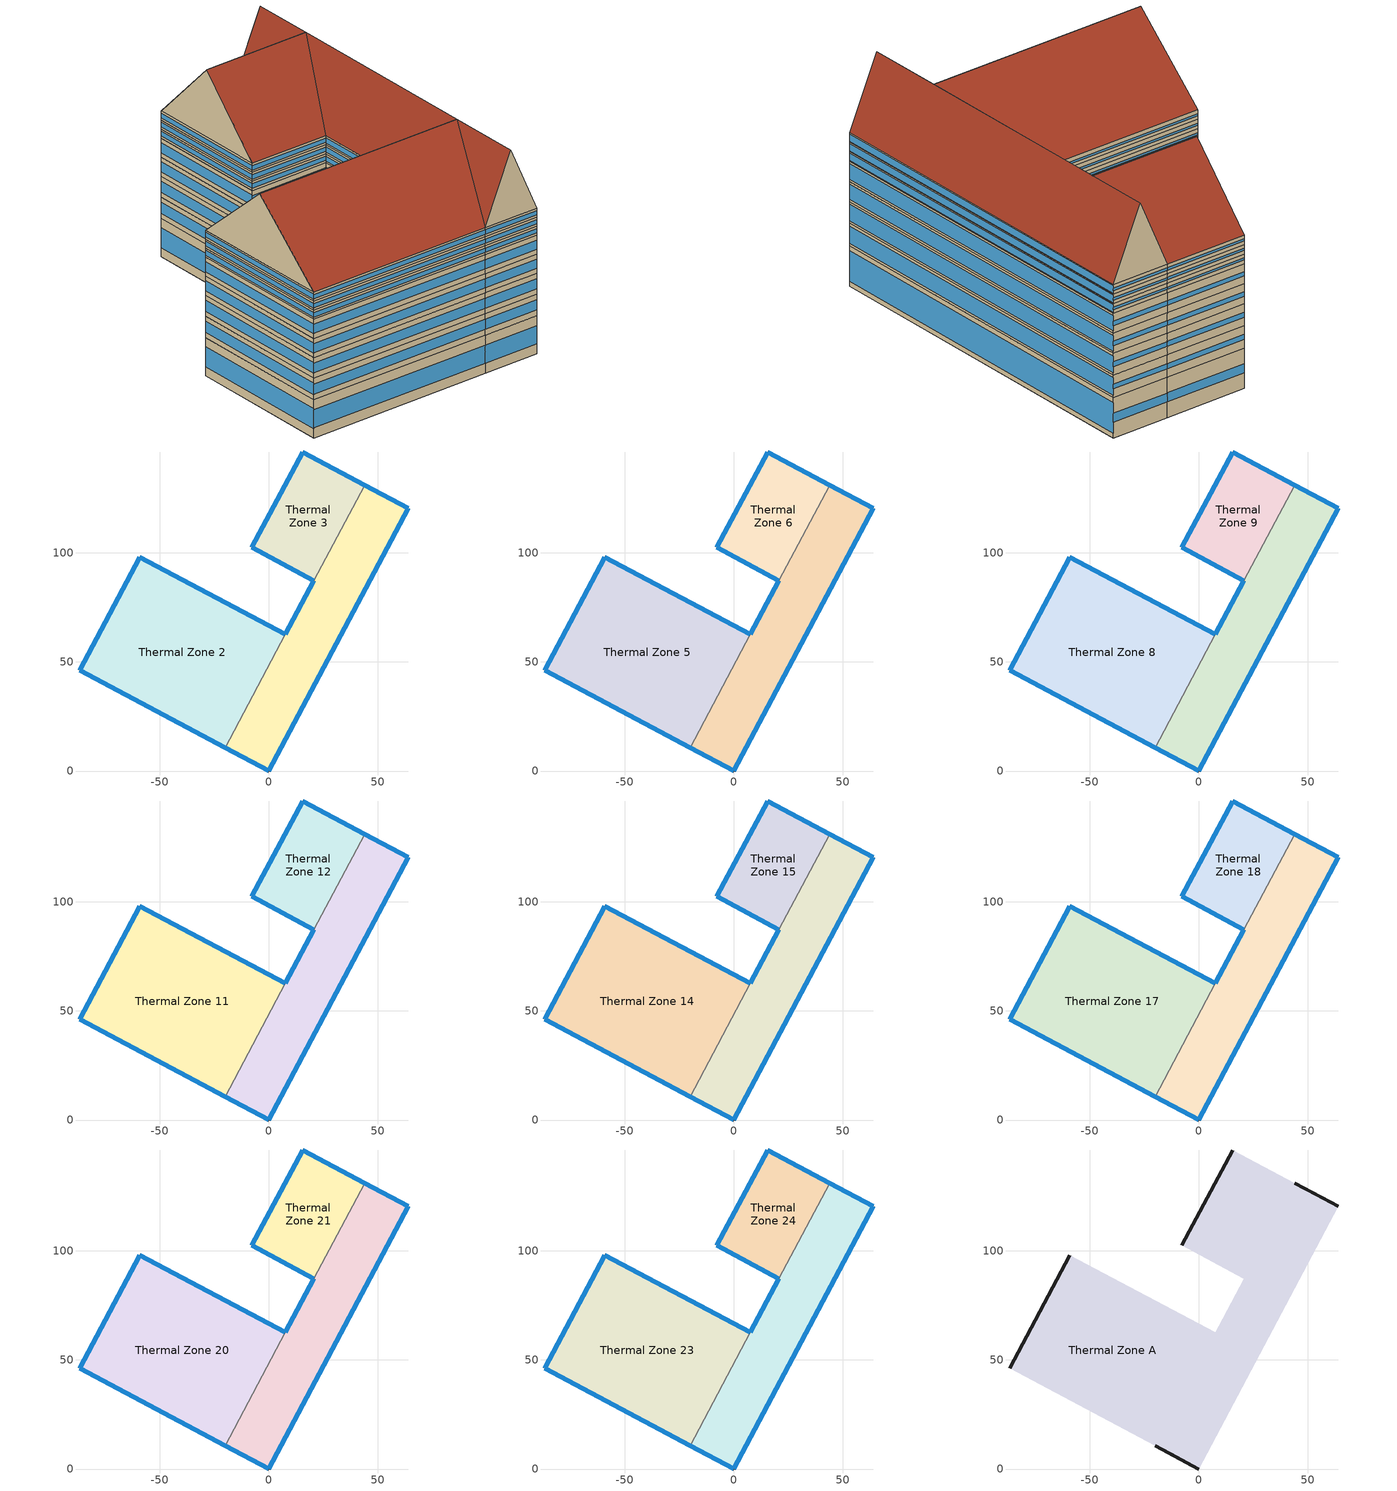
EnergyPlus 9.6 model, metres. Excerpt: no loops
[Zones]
Thermal Zone 1
 floor ground (ExtSlabCarpet): 0,0 64.02,120.4 43.97,131.06 -20.04,10.66 z0
 wall outside (Ext Wall): -20.04,10.66 0,0 64.02,120.4 43.97,131.06 / 20.71,87.31 7.58,62.61 z0:14.8
 wall to Thermal Zone 2 (Interior Wall): 7.58,62.61 -20.04,10.66 z0:14.8
 wall to Thermal Zone 3 (Interior Wall): 43.97,131.06 20.71,87.31 z0:14.8
 window (Ext Window): 64.01,120.4 43.98,131.05 z5.77:9.03; 20.71,87.3 7.59,62.62 z3.55:11.25; 0,0.01 64.01,120.39 z1.78:13.02; -20.03,10.65 -0.01,0 z3.92:10.88
Thermal Zone 2
 floor ground (ExtSlabCarpet): -20.04,10.66 7.58,62.61 -59.13,98.08 -86.76,46.13 z0
 wall outside (Ext Wall): 7.58,62.61 -59.13,98.08 -86.76,46.13 -20.04,10.66 z0:14.8
 window (Ext Window): 7.57,62.61 -59.13,98.08 z5.77:9.03; -59.14,98.07 -86.75,46.14 z3.55:11.25; -86.75,46.13 -20.05,10.66 z3.92:10.88
Thermal Zone 3
 floor ground (ExtSlabCarpet): 20.71,87.31 43.97,131.06 15.46,146.22 -7.81,102.47 z0
 wall outside (Ext Wall): 43.97,131.06 15.46,146.22 -7.81,102.47 20.71,87.31 z0:14.8
 window (Ext Window): 43.97,131.06 15.46,146.21 z5.77:9.03; 15.45,146.21 -7.8,102.48 z3.55:11.25; -7.8,102.46 20.7,87.31 z3.92:10.88
Thermal Zone 4
 floor to Thermal Zone 1 (Interior Floor): 0,0 64.02,120.4 43.97,131.06 -20.04,10.66 z14.8
 wall outside (Ext Wall): -20.04,10.66 0,0 64.02,120.4 43.97,131.06 / 20.71,87.31 7.58,62.61 z14.8:23.1
 wall to Thermal Zone 5 (Interior Wall): 7.58,62.61 -20.04,10.66 z14.8:23.1
 wall to Thermal Zone 6 (Interior Wall): 43.97,131.06 20.71,87.31 z14.8:23.1
 window (Ext Window): 64.01,120.4 43.98,131.05 z18.04:19.86; 20.71,87.3 7.59,62.62 z16.79:21.11; 0,0.01 64.01,120.39 z15.8:22.1; -20.03,10.65 -0.01,0 z17:20.9
Thermal Zone 5
 floor to Thermal Zone 2 (Interior Floor): -20.04,10.66 7.58,62.61 -59.13,98.08 -86.76,46.13 z14.8
 wall outside (Ext Wall): 7.58,62.61 -59.13,98.08 -86.76,46.13 -20.04,10.66 z14.8:23.1
 window (Ext Window): 7.57,62.61 -59.13,98.08 z18.04:19.86; -59.14,98.07 -86.75,46.14 z16.79:21.11; -86.75,46.13 -20.05,10.66 z17:20.9
Thermal Zone 6
 floor to Thermal Zone 3 (Interior Floor): 20.71,87.31 43.97,131.06 15.46,146.22 -7.81,102.47 z14.8
 wall outside (Ext Wall): 43.97,131.06 15.46,146.22 -7.81,102.47 20.71,87.31 z14.8:23.1
 window (Ext Window): 43.97,131.06 15.46,146.21 z18.04:19.86; 15.45,146.21 -7.8,102.48 z16.79:21.11; -7.8,102.46 20.7,87.31 z17:20.9
Thermal Zone 7
 floor to Thermal Zone 4 (Interior Floor): 0,0 64.02,120.4 43.97,131.06 -20.04,10.66 z23.1
 wall outside (Ext Wall): -20.04,10.66 0,0 64.02,120.4 43.97,131.06 / 20.71,87.31 7.58,62.61 z23.1:31.1
 wall to Thermal Zone 8 (Interior Wall): 7.58,62.61 -20.04,10.66 z23.1:31.1
 wall to Thermal Zone 9 (Interior Wall): 43.97,131.06 20.71,87.31 z23.1:31.1
 window (Ext Window): 64.01,120.4 43.98,131.05 z26.22:27.98; 20.71,87.3 7.59,62.62 z25.02:29.18; 0,0.01 64.01,120.39 z24.06:30.14; -20.03,10.65 -0.01,0 z25.22:28.98
Thermal Zone 8
 floor to Thermal Zone 5 (Interior Floor): -20.04,10.66 7.58,62.61 -59.13,98.08 -86.76,46.13 z23.1
 wall outside (Ext Wall): 7.58,62.61 -59.13,98.08 -86.76,46.13 -20.04,10.66 z23.1:31.1
 window (Ext Window): 7.57,62.61 -59.13,98.08 z26.22:27.98; -59.14,98.07 -86.75,46.14 z25.02:29.18; -86.75,46.13 -20.05,10.66 z25.22:28.98
Thermal Zone 9
 floor to Thermal Zone 6 (Interior Floor): 20.71,87.31 43.97,131.06 15.46,146.22 -7.81,102.47 z23.1
 wall outside (Ext Wall): 43.97,131.06 15.46,146.22 -7.81,102.47 20.71,87.31 z23.1:31.1
 window (Ext Window): 43.97,131.06 15.46,146.21 z26.22:27.98; 15.45,146.21 -7.8,102.48 z25.02:29.18; -7.8,102.46 20.7,87.31 z25.22:28.98
Thermal Zone 10
 floor to Thermal Zone 7 (Interior Floor): 0,0 64.02,120.4 43.97,131.06 -20.04,10.66 z31.1
 wall outside (Ext Wall): -20.04,10.66 0,0 64.02,120.4 43.97,131.06 / 20.71,87.31 7.58,62.61 z31.1:38.5
 wall to Thermal Zone 11 (Interior Wall): 7.58,62.61 -20.04,10.66 z31.1:38.5
 wall to Thermal Zone 12 (Interior Wall): 43.97,131.06 20.71,87.31 z31.1:38.5
 window (Ext Window): 64.01,120.4 43.98,131.05 z33.99:35.61; 20.71,87.3 7.59,62.62 z32.88:36.72; 0,0.01 64.01,120.39 z31.99:37.61; -20.03,10.65 -0.01,0 z33.06:36.54
Thermal Zone 11
 floor to Thermal Zone 8 (Interior Floor): -20.04,10.66 7.58,62.61 -59.13,98.08 -86.76,46.13 z31.1
 wall outside (Ext Wall): 7.58,62.61 -59.13,98.08 -86.76,46.13 -20.04,10.66 z31.1:38.5
 window (Ext Window): 7.57,62.61 -59.13,98.08 z33.99:35.61; -59.14,98.07 -86.75,46.14 z32.88:36.72; -86.75,46.13 -20.05,10.66 z33.06:36.54
Thermal Zone 12
 floor to Thermal Zone 9 (Interior Floor): 20.71,87.31 43.97,131.06 15.46,146.22 -7.81,102.47 z31.1
 wall outside (Ext Wall): 43.97,131.06 15.46,146.22 -7.81,102.47 20.71,87.31 z31.1:38.5
 window (Ext Window): 43.97,131.06 15.46,146.21 z33.99:35.61; 15.45,146.21 -7.8,102.48 z32.88:36.72; -7.8,102.46 20.7,87.31 z33.06:36.54
Thermal Zone 13
 floor to Thermal Zone 10 (Interior Floor): 0,0 64.02,120.4 43.97,131.06 -20.04,10.66 z38.5
 wall outside (Ext Wall): -20.04,10.66 0,0 64.02,120.4 43.97,131.06 / 20.71,87.31 7.58,62.61 z38.5:45.9
 wall to Thermal Zone 14 (Interior Wall): 7.58,62.61 -20.04,10.66 z38.5:45.9
 wall to Thermal Zone 15 (Interior Wall): 43.97,131.06 20.71,87.31 z38.5:45.9
 window (Ext Window): 64.01,120.4 43.98,131.05 z41.39:43.01; 20.71,87.3 7.59,62.62 z40.28:44.12; 0,0.01 64.01,120.39 z39.39:45.01; -20.03,10.65 -0.01,0 z40.46:43.94
Thermal Zone 14
 floor to Thermal Zone 11 (Interior Floor): -20.04,10.66 7.58,62.61 -59.13,98.08 -86.76,46.13 z38.5
 wall outside (Ext Wall): 7.58,62.61 -59.13,98.08 -86.76,46.13 -20.04,10.66 z38.5:45.9
 window (Ext Window): 7.57,62.61 -59.13,98.08 z41.39:43.01; -59.14,98.07 -86.75,46.14 z40.28:44.12; -86.75,46.13 -20.05,10.66 z40.46:43.94
Thermal Zone 15
 floor to Thermal Zone 12 (Interior Floor): 20.71,87.31 43.97,131.06 15.46,146.22 -7.81,102.47 z38.5
 wall outside (Ext Wall): 43.97,131.06 15.46,146.22 -7.81,102.47 20.71,87.31 z38.5:45.9
 window (Ext Window): 43.97,131.06 15.46,146.21 z41.39:43.01; 15.45,146.21 -7.8,102.48 z40.28:44.12; -7.8,102.46 20.7,87.31 z40.46:43.94
Thermal Zone 16
 floor to Thermal Zone 13 (Interior Floor): 0,0 64.02,120.4 43.97,131.06 -20.04,10.66 z45.9
 wall outside (Ext Wall): -20.04,10.66 0,0 64.02,120.4 43.97,131.06 / 20.71,87.31 7.58,62.61 z45.9:49.4
 wall to Thermal Zone 17 (Interior Wall): 7.58,62.61 -20.04,10.66 z45.9:49.4
 wall to Thermal Zone 18 (Interior Wall): 43.97,131.06 20.71,87.31 z45.9:49.4
 window (Ext Window): 64.01,120.4 43.98,131.05 z47.26:48.03; 20.71,87.3 7.59,62.62 z46.74:48.56; 0,0.01 64.01,120.39 z46.32:48.98; -20.03,10.65 -0.01,0 z46.83:48.47
Thermal Zone 17
 floor to Thermal Zone 14 (Interior Floor): -20.04,10.66 7.58,62.61 -59.13,98.08 -86.76,46.13 z45.9
 wall outside (Ext Wall): 7.58,62.61 -59.13,98.08 -86.76,46.13 -20.04,10.66 z45.9:49.4
 window (Ext Window): 7.57,62.61 -59.13,98.08 z47.26:48.03; -59.14,98.07 -86.75,46.14 z46.74:48.56; -86.75,46.13 -20.05,10.66 z46.83:48.47
Thermal Zone 18
 floor to Thermal Zone 15 (Interior Floor): 20.71,87.31 43.97,131.06 15.46,146.22 -7.81,102.47 z45.9
 wall outside (Ext Wall): 43.97,131.06 15.46,146.22 -7.81,102.47 20.71,87.31 z45.9:49.4
 window (Ext Window): 43.97,131.06 15.46,146.21 z47.26:48.03; 15.45,146.21 -7.8,102.48 z46.74:48.56; -7.8,102.46 20.7,87.31 z46.83:48.47
Thermal Zone 19
 floor to Thermal Zone 16 (Interior Floor): 0,0 64.02,120.4 43.97,131.06 -20.04,10.66 z49.4
 wall outside (Ext Wall): -20.04,10.66 0,0 64.02,120.4 43.97,131.06 / 20.71,87.31 7.58,62.61 z49.4:52.9
 wall to Thermal Zone 20 (Interior Wall): 7.58,62.61 -20.04,10.66 z49.4:52.9
 wall to Thermal Zone 21 (Interior Wall): 43.97,131.06 20.71,87.31 z49.4:52.9
 window (Ext Window): 64.01,120.4 43.98,131.05 z50.76:51.53; 20.71,87.3 7.59,62.62 z50.24:52.06; 0,0.01 64.01,120.39 z49.82:52.48; -20.03,10.65 -0.01,0 z50.33:51.97
Thermal Zone 20
 floor to Thermal Zone 17 (Interior Floor): -20.04,10.66 7.58,62.61 -59.13,98.08 -86.76,46.13 z49.4
 wall outside (Ext Wall): 7.58,62.61 -59.13,98.08 -86.76,46.13 -20.04,10.66 z49.4:52.9
 window (Ext Window): 7.57,62.61 -59.13,98.08 z50.76:51.53; -59.14,98.07 -86.75,46.14 z50.24:52.06; -86.75,46.13 -20.05,10.66 z50.33:51.97
Thermal Zone 21
 floor to Thermal Zone 18 (Interior Floor): 20.71,87.31 43.97,131.06 15.46,146.22 -7.81,102.47 z49.4
 wall outside (Ext Wall): 43.97,131.06 15.46,146.22 -7.81,102.47 20.71,87.31 z49.4:52.9
 window (Ext Window): 43.97,131.06 15.46,146.21 z50.76:51.53; 15.45,146.21 -7.8,102.48 z50.24:52.06; -7.8,102.46 20.7,87.31 z50.33:51.97
Thermal Zone 22
 floor to Thermal Zone 19 (Interior Floor): 0,0 64.02,120.4 43.97,131.06 -20.04,10.66 z52.9
 wall outside (Ext Wall): -20.04,10.66 0,0 64.02,120.4 43.97,131.06 / 20.71,87.31 7.58,62.61 z52.9:56.4
 wall to Thermal Zone 23 (Interior Wall): 7.58,62.61 -20.04,10.66 z52.9:56.4
 wall to Thermal Zone 24 (Interior Wall): 43.97,131.06 20.71,87.31 z52.9:56.4
 window (Ext Window): 64.01,120.4 43.98,131.05 z54.26:55.03; 20.71,87.3 7.59,62.62 z53.74:55.56; 0,0.01 64.01,120.39 z53.32:55.98; -20.03,10.65 -0.01,0 z53.83:55.47
Thermal Zone 23
 floor to Thermal Zone 20 (Interior Floor): -20.04,10.66 7.58,62.61 -59.13,98.08 -86.76,46.13 z52.9
 wall outside (Ext Wall): 7.58,62.61 -59.13,98.08 -86.76,46.13 -20.04,10.66 z52.9:56.4
 window (Ext Window): 7.57,62.61 -59.13,98.08 z54.26:55.03; -59.14,98.07 -86.75,46.14 z53.74:55.56; -86.75,46.13 -20.05,10.66 z53.83:55.47
Thermal Zone 24
 floor to Thermal Zone 21 (Interior Floor): 20.71,87.31 43.97,131.06 15.46,146.22 -7.81,102.47 z52.9
 wall outside (Ext Wall): 43.97,131.06 15.46,146.22 -7.81,102.47 20.71,87.31 z52.9:56.4
 window (Ext Window): 43.97,131.06 15.46,146.21 z54.26:55.03; 15.45,146.21 -7.8,102.48 z53.74:55.56; -7.8,102.46 20.7,87.31 z53.83:55.47
Thermal Zone A
 floor to Thermal Zone 22 (Interior Floor): 0,0 64.02,120.4 43.97,131.06 -20.04,10.66 z56.4
 floor to Thermal Zone 23 (Interior Floor): -20.04,10.66 7.58,62.61 -59.13,98.08 -86.76,46.13 z56.4
 floor to Thermal Zone 24 (Interior Floor): 20.71,87.31 43.97,131.06 15.46,146.22 -7.81,102.47 z56.4
 wall outside (Ext Wall): 64.02,120.4,56.4 43.97,131.06,56.4 54,125.73,82.57; 0,0,56.4 -10.02,5.33,82.57 -20.04,10.66,56.4; -72.95,72.11,82.57 -59.13,98.08,56.4 -86.76,46.13,56.4; -7.81,102.47,56.4 3.83,124.35,82.57 15.46,146.22,56.4
 roof outside (Ext Roof): 0,0,56.4 64.02,120.4,56.4 54,125.73,82.57 -10.02,5.33,82.57; -10.02,5.33,82.57 3.79,31.3,82.57 -20.04,10.66,56.4; 42.37,103.86,82.57 54,125.73,82.57 43.97,131.06,56.4; 3.79,31.3,82.57 42.37,103.86,82.57 20.71,87.31,56.4 7.58,62.61,56.4; -20.04,10.66,56.4 3.79,31.3,82.57 -72.95,72.11,82.57 -86.76,46.13,56.4; 3.79,31.3,82.57 7.58,62.61,56.4 -59.13,98.08,56.4 -72.95,72.11,82.57; 20.71,87.31,56.4 42.37,103.86,82.57 3.83,124.35,82.57 -7.81,102.47,56.4; 42.37,103.86,82.57 43.97,131.06,56.4 15.46,146.22,56.4 3.83,124.35,82.57
[Building]
Building 1: North Axis {deg}=-0
[Site:Location]
Washington Dc Dulles IntL Ar: Latitude {deg}=38.98; Longitude {deg}=-77.47; Time Zone {hr}=-5; Elevation {m}=82
[SizingPeriod:DesignDay] Day of Month=21; Dry-Bulb Temperature Range Modifier Type=DefaultMultipliers; Barometric Pressure {Pa}=86790; Rain Indicator=No; Snow Indicator=No; Daylight Saving Time Indicator=No; Begin Environment Reset Mode=FullResetAtBeginEnvironment
Name | Month | Day Type | Maximum Dry-Bulb Temperature {C} | Daily Dry-Bulb Temperature Range {deltaC} | Humidity Condition Type | Wetbulb or DewPoint at Maximum Dry-Bulb {C} | Wind Speed {m/s} | Wind Direction {deg} | Solar Model Indicator | ASHRAE Clear Sky Optical Depth for Beam Irradiance (taub) | ASHRAE Clear Sky Optical Depth for Diffuse Irradiance (taud) | Enthalpy at Maximum Dry-Bulb {J/kg} | Sky Clearness
SALT-LAKE-CITY-IAP Ann Clg .4% Condns DB=>MWB | 7 | SummerDesignDay | 36.5 | 14.4 | Wetbulb | 17.1 | 5 | 340 | ASHRAETau | 0.339 | 2.366
SALT-LAKE-CITY-IAP Ann Clg .4% Condns DP=>MDB | 7 | SummerDesignDay | 22.5 | 14.4 | Dewpoint | 15.6 | 5 | 340 | ASHRAETau | 0.339 | 2.366
SALT-LAKE-CITY-IAP Ann Clg .4% Condns Enth=>MDB | 7 | SummerDesignDay | 30.8 | 14.4 | Enthalpy |  | 5 | 340 | ASHRAETau | 0.339 | 2.366 | 59300
SALT-LAKE-CITY-IAP Ann Clg .4% Condns WB=>MDB | 7 | SummerDesignDay | 31.2 | 14.4 | Wetbulb | 19 | 5 | 340 | ASHRAETau | 0.339 | 2.366
SALT-LAKE-CITY-IAP Ann Htg 99.6% Condns DB | 1 | WinterDesignDay | -12.4 | 0 | Wetbulb | -12.4 | 2.6 | 140 | ASHRAEClearSky |  |  |  | 0
SALT-LAKE-CITY-IAP Ann Htg Wind 99.6% Condns WS=>MCDB | 1 | WinterDesignDay | 6.8 | 0 | Wetbulb | 6.8 | 12.4 | 140 | ASHRAEClearSky |  |  |  | 0
SALT-LAKE-CITY-IAP Ann Hum_n 99.6% Condns DP=>MCDB | 1 | WinterDesignDay | -10.7 | 0 | Dewpoint | -16.2 | 2.6 | 140 | ASHRAEClearSky |  |  |  | 0
[Material] Thermal Absorptance=0.9
Name | Roughness | Thickness m | Conductivity W/m-K | Density kg/m3 | Specific Heat J/kg-K | Solar Absorptance | Visible Absorptance
wall concrete | MediumRough | 0.398 | 0.5 | 2243 | 837 | 0.65 | 0.65
roof concrete | MediumRough | 0.401 | 0.5 | 2243 | 837 | 0.65 | 0.65
Wall Insulation [37] | MediumRough | 0.0681 | 0.0432 | 91 | 837 | 0.5 | 0.5
Roof Insulation [25] | MediumRough | 0.263 | 0.049 | 265 | 836.8 | 0.7 | 0.7
F16 Acoustic tile | MediumSmooth | 0.0191 | 0.06 | 368 | 590 | 0.3 | 0.3
M11 100mm lightweight concrete | MediumRough | 0.1016 | 0.53 | 1280 | 840 | 0.5 | 0.5
MAT-CC05 4 HW CONCRETE | Rough | 0.1016 | 1.311 | 2240 | 836.8 | 0.85 | 0.85
G01a 19mm gypsum board | MediumSmooth | 0.019 | 0.16 | 800 | 1090 | 0.4 | 0.4
[Material:AirGap]
Name | Thermal Resistance m2-K/W
F04 Wall air space resistance | 0.15
F05 Ceiling air space resistance | 0.18
[Material:NoMass]
CP02 CARPET PAD: Roughness=Smooth; Thermal Resistance m2-K/W=0.1; Thermal Absorptance=0.9; Solar Absorptance=0.8; Visible Absorptance=0.8
[WindowMaterial:SimpleGlazingSystem]
Window Material Simple Glazing System: U-Factor W/m2-K=1.51; Solar Heat Gain Coefficient=0.25
[Construction]
Ext Roof: roof concrete, Roof Insulation [25]
Ext Wall: wall concrete, Wall Insulation [37]
Ext Window: Window Material Simple Glazing System
ExtSlabCarpet: MAT-CC05 4 HW CONCRETE, CP02 CARPET PAD
Interior Floor: F16 Acoustic tile, F05 Ceiling air space resistance, M11 100mm lightweight concrete
Interior Wall: G01a 19mm gypsum board, F04 Wall air space resistance, G01a 19mm gypsum board
[Zone]
Thermal Zone 1; Thermal Zone 2; Thermal Zone 3: 298, 0, 0, 0, , 1, , , , , , Yes
Thermal Zone 4; Thermal Zone 5; Thermal Zone 6: 298, 0, 0, 14.8, , 1, , , , , , Yes
Thermal Zone 7; Thermal Zone 8; Thermal Zone 9: 298, 0, 0, 23.1, , 1, , , , , , Yes
Thermal Zone 10; Thermal Zone 11; Thermal Zone 12: 298, 0, 0, 31.1, , 1, , , , , , Yes
Thermal Zone 13; Thermal Zone 14; Thermal Zone 15: 298, 0, 0, 38.5, , 1, , , , , , Yes
Thermal Zone 16; Thermal Zone 17; Thermal Zone 18: 298, 0, 0, 45.9, , 1, , , , , , Yes
Thermal Zone 19; Thermal Zone 20; Thermal Zone 21: 298, 0, 0, 49.4, , 1, , , , , , Yes
Thermal Zone 22; Thermal Zone 23; Thermal Zone 24: 298, 0, 0, 52.9, , 1, , , , , , Yes
Thermal Zone A: 298, 0, 0, 56.4, , 1, , , , , , No
[AvailabilityManager:Scheduled] Schedule=Always On Discrete
Packaged Rooftop Air Conditioner 1 Availability Manager; Air Loop HVAC Outdoor Air System 1 Availability Manager; Packaged Rooftop Air Conditioner 2 Availability Manager; Air Loop HVAC Outdoor Air System 2 Availability Manager; Packaged Rooftop Air Conditioner 3 Availability Manager; Air Loop HVAC Outdoor Air System 3 Availability Manager; Packaged Rooftop Air Conditioner 4 Availability Manager; Air Loop HVAC Outdoor Air System 4 Availability Manager
[Schedule:Constant]
Always On Discrete: Hourly Value=1
